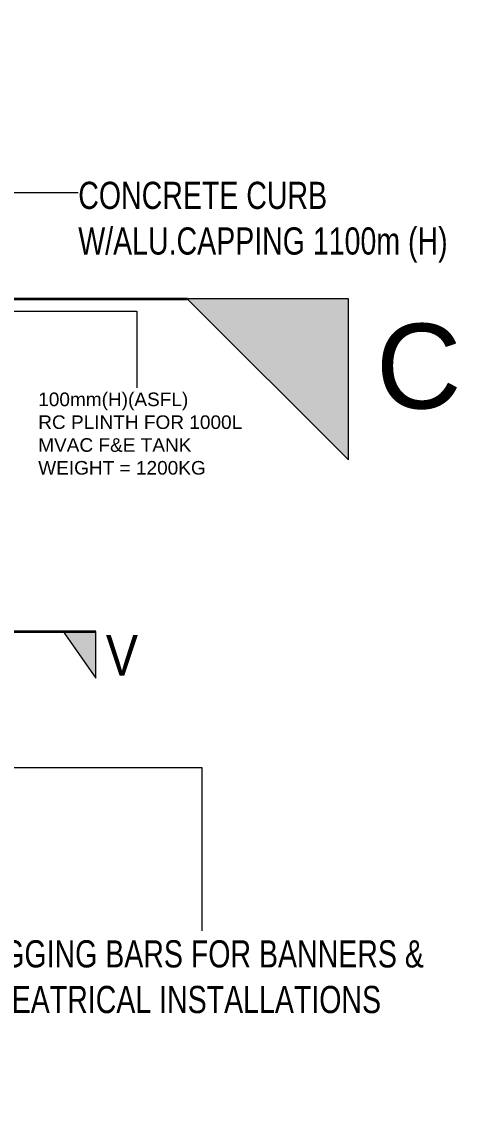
# Model space of a CAD drawing. Header units: millimetres. Extents: x 4021 to 183614, y -11746 to 71065.
# Drawn here: x 89543 to 95588, y 3578 to 18859 of the extents above; entities that cross this region are included whole.
import ezdxf

# ---------------------------------------------------------------- set-up
doc = ezdxf.new("R2010")
doc.units = ezdxf.units.MM
for name, color, linetype, lineweight in [('A-DETL-GENF', 92, 'Continuous', 20), ('A-DETL-THIN', 151, 'Continuous', 9), ('A-DETL-WIDE', 214, 'Continuous', 35), ('G-ANNO-TEXT', 231, 'Continuous', 5)]:
    doc.layers.add(name, color=color, linetype=linetype, lineweight=lineweight)
doc.styles.add('Arial_1', font='arial.ttf', dxfattribs={"height": 1180.239521})
doc.styles.add('Swis721 BT_4', font='swiss.ttf', dxfattribs={"width": 0.85, "height": 567.642527})
doc.styles.add('Swis721 BT_5', font='swiss.ttf', dxfattribs={"width": 0.75, "height": 378.428351})
doc.styles.add('Swis721 BT_6', font='swiss.ttf', dxfattribs={"height": 189.214176})

msp = doc.modelspace()

# ---------------------------------------------------------------- hatches: boundary and pattern name
at = {"layer": 'A-DETL-GENF'}
h = msp.add_hatch(color=7, dxfattribs=at)
h.paths.add_polyline_path([(63966.4, -544), (61723, 1699.3), (61723, -544), (62930, -544)], flags=0)
h.paths.add_polyline_path([(94079.9, 12764.6), (94079.9, 15008), (91836.6, 15008)], flags=0)
h.paths.add_polyline_path([(28598.7, 12764.6), (30842, 15008), (28598.7, 15008)], flags=0)
h.paths.add_polyline_path([(94079.9, 39639.1), (94079.9, 41882.5), (91836.6, 41882.5)], flags=0)
h.paths.add_polyline_path([(28598.7, 39639.1), (30842, 41882.5), (28598.7, 41882.5)], flags=0)
h.paths.add_polyline_path([(61723, 52831), (63966.4, 55074.4), (61723, 55074.4)], flags=0)
h = msp.add_hatch(color=7, dxfattribs=at)
h.paths.add_polyline_path([(90569.3, 9728.9), (90569.3, 10378.9), (90114.2, 10378.9), (90283.6, 10136.9)], flags=0)
h.paths.add_polyline_path([(84909.3, 9728.9), (85364.4, 10378.9), (84909.3, 10378.9)], flags=0)

# ---------------------------------------------------------------- linework, layer by layer
at = {"layer": 'A-DETL-THIN'}
for p, q in [((94079.9, 15008), (91836.6, 15008)), ((91836.6, 15008), (94079.9, 12764.6)), ((94079.9, 12764.6), (94079.9, 15008)), ((90569.3, 10378.9), (90114.2, 10378.9)), ((90114.2, 10378.9), (90569.3, 9728.9)), ((90569.3, 9728.9), (90569.3, 10378.9))]:
    msp.add_line(p, q, dxfattribs=at)
at = {"layer": 'A-DETL-WIDE'}
for p, q in [((89136.6, 15008), (91836.6, 15008)), ((84909.3, 10378.9), (90569.3, 10378.9))]:
    msp.add_line(p, q, dxfattribs=at)
at = {"layer": 'G-ANNO-TEXT', "color": 130}
for p, q in [((88709.4, 16484.6), (90325.1, 16484.6)), ((88025.7, 14836.5), (91137.4, 14836.5)), ((91137.4, 14836.5), (91137.4, 13766.4)), ((88983.5, 8482.5), (92042.9, 8482.5)), ((92042.9, 8482.5), (92042.9, 6209.6))]:
    msp.add_line(p, q, dxfattribs=at)

# ---------------------------------------------------------------- texts
at = {"layer": 'G-ANNO-TEXT', "color": 7, "attachment_point": 1}
for s, insert, char_height, width, line_spacing_factor, style in [('CONCRETE CURB\\PW/ALU.CAPPING 1100m (H)', (90325.1, 16635.1), 378.428, 6009.6, 1.00667, 'Swis721 BT_5'), ('\\fArial|b0|i0|c134|p34|;C', (94460.7, 14659.7), 1180.24, 1411.2, 0.938532, 'Arial_1'), ('100mm(H)(ASFL)\\PRC PLINTH FOR 1000L\\PMVAC F&E TANK\\PWEIGHT = 1200KG', (89768.4, 13701.7), 189.214, 3285.6, 1.00667, 'Swis721 BT_6'), ('\\fSwis721 BT|b0|i0|c134|p34|;\\W.85;V', (90707, 10329.6), 567.643, 489.6, 1.00667, 'Swis721 BT_4'), ('RIGGING BARS FOR BANNERS &\\PTHEATRICAL INSTALLATIONS', (88871.7, 6080.1), 378.428, 7214.4, 1.00667, 'Swis721 BT_5')]:
    msp.add_mtext(s, dxfattribs=dict(at, insert=insert, char_height=char_height, width=width, line_spacing_factor=line_spacing_factor, style=style))

doc.saveas('drawing.dxf')
